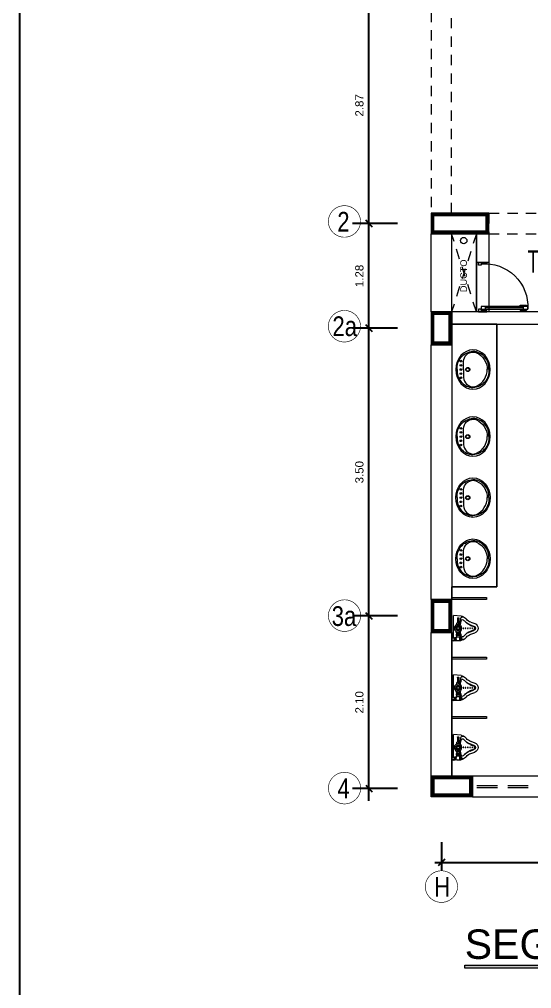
# Model space of a CAD drawing. Header units: millimetres. Extents: x 3354 to 3637, y 1117 to 1358.
# Drawn here: x 3560.66 to 3566.89, y 1134.94 to 1146.73 of the extents above; entities that cross this region are included whole.
import ezdxf

# ---------------------------------------------------------------- set-up
doc = ezdxf.new("R2010")
doc.units = ezdxf.units.MM
doc.linetypes.add('DASHED2', pattern=[0.375, 0.25, -0.125])
doc.linetypes.add('HIDDEN', pattern=[0.375, 0.25, -0.125])
for name, color, linetype, lineweight in [('APARAT. CORTE', 146, 'Continuous', 13), ('CASCO', 252, 'Continuous', 9), ('COTAS', 7, 'Continuous', 9), ('muros', 7, 'Continuous', 5), ('TABLERO', 122, 'Continuous', 25)]:
    doc.layers.add(name, color=color, linetype=linetype, lineweight=lineweight)
doc.layers.add('Efec-muebles', color=7, linetype='Continuous', lineweight=13, true_color=0x85826f)
doc.styles.add('1', font='arial.ttf')
doc.styles.add('2-SIETE', font='ARIALN.TTF', dxfattribs={"height": 0.07})
doc.styles.get("Standard").update_dxf_attribs({"font": 'arial.ttf'})
doc.styles.add('style1', font='arial.ttf')
doc.dimstyles.new('Esc  1  50', dxfattribs={"dimtxt": 0.1, "dimasz": 0.08, "dimexe": 0.2, "dimexo": 0.15, "dimgap": 0.065, "dimtad": 1, "dimzin": 4, "dimdsep": 46, "dimtxsty": 'Standard', "dimblk": 'OBLIQUE', "dimcen": 0.12, "dimdle": 0.15, "dimadec": 0, "dimazin": 0, "dimtfac": 1, "dimtix": 1, "dimtmove": 0, "dimatfit": 3, "dimldrblk": 'OBLIQUE', "dimfxl": 1, "dimarcsym": 0})

# ---------------------------------------------------------------- blocks, each defined once
blk = doc.blocks.new('16')
at = {"layer": 'Efec-muebles'}
for p, q in [((1291.457, 413.848), (1291.492, 413.848)), ((1291.457, 413.821), (1291.492, 413.821)), ((1291.521, 413.857), (1291.477, 413.862)), ((1291.477, 413.862), (1291.477, 413.848)), ((1291.477, 413.821), (1291.477, 413.547)), ((1291.492, 413.851), (1291.492, 413.817)), ((1291.492, 413.851), (1291.509, 413.851)), ((1291.492, 413.817), (1291.509, 413.817)), ((1291.494, 413.834), (1291.508, 413.834)), ((1291.509, 413.854), (1291.511, 413.854)), ((1291.509, 413.854), (1291.509, 413.814)), ((1291.511, 413.854), (1291.511, 413.814)), ((1291.514, 413.824), (1291.514, 413.808)), ((1291.555, 413.824), (1291.555, 413.808)), ((1291.557, 413.854), (1291.566, 413.854)), ((1291.557, 413.854), (1291.557, 413.814)), ((1291.566, 413.854), (1291.566, 413.814)), ((1291.573, 413.852), (1291.566, 413.853)), ((1291.566, 413.851), (1291.576, 413.851)), ((1291.566, 413.817), (1291.576, 413.817)), ((1291.568, 413.834), (1291.575, 413.834)), ((1291.576, 413.851), (1291.576, 413.817)), ((1291.509, 413.814), (1291.514, 413.814)), ((1291.512, 413.778), (1291.512, 413.793)), ((1291.557, 413.793), (1291.512, 413.793)), ((1291.557, 413.778), (1291.512, 413.778)), ((1291.512, 413.755), (1291.556, 413.755)), ((1291.512, 413.755), (1291.512, 413.745)), ((1291.514, 413.808), (1291.555, 413.808)), ((1291.514, 413.793), (1291.514, 413.808)), ((1291.519, 413.755), (1291.519, 413.778)), ((1291.534, 413.78), (1291.534, 413.79)), ((1291.55, 413.755), (1291.55, 413.778)), ((1291.554, 413.793), (1291.554, 413.808)), ((1291.555, 413.814), (1291.566, 413.814)), ((1291.556, 413.755), (1291.556, 413.745)), ((1291.557, 413.778), (1291.557, 413.793)), ((1291.679, 413.748), (1291.727, 413.73)), ((1291.686, 413.738), (1291.725, 413.724)), ((1291.688, 413.778), (1291.738, 413.761)), ((1291.513, 413.662), (1291.513, 413.659)), ((1291.523, 413.659), (1291.513, 413.659)), ((1291.519, 413.659), (1291.519, 413.641)), ((1291.549, 413.641), (1291.519, 413.641)), ((1291.519, 413.641), (1291.522, 413.639)), ((1291.547, 413.639), (1291.522, 413.639)), ((1291.526, 413.578), (1291.527, 413.635)), ((1291.527, 413.635), (1291.541, 413.635)), ((1291.543, 413.578), (1291.541, 413.635)), ((1291.546, 413.659), (1291.555, 413.659)), ((1291.549, 413.641), (1291.547, 413.639)), ((1291.549, 413.659), (1291.549, 413.641)), ((1291.555, 413.662), (1291.555, 413.659)), ((1291.679, 413.661), (1291.727, 413.678)), ((1291.686, 413.671), (1291.725, 413.684)), ((1291.688, 413.63), (1291.738, 413.648)), ((1291.573, 413.556), (1291.477, 413.547)), ((1291.526, 413.578), (1291.543, 413.578)), ((1291.526, 413.578), (1291.528, 413.576)), ((1291.528, 413.576), (1291.541, 413.576)), ((1291.543, 413.578), (1291.541, 413.576))]:
    blk.add_line(p, q, dxfattribs=at)
blk.add_lwpolyline([(1291.518, 413.695), (1291.534, 413.686), (1291.55, 413.695), (1291.55, 413.713), (1291.534, 413.723), (1291.518, 413.713)], close=True, dxfattribs=at)
for centre, radius in [((1291.534, 413.704), 0.0469), ((1291.534, 413.704), 0.03), ((1291.534, 413.704), 0.029), ((1291.534, 413.704), 0.016), ((1291.6, 413.704), 0.004), ((1291.626, 413.704), 0.004), ((1291.653, 413.704), 0.004), ((1291.679, 413.704), 0.004), ((1291.706, 413.704), 0.004), ((1291.732, 413.704), 0.004)]:
    blk.add_circle(centre, radius, dxfattribs=at)
for centre, radius, start, end in [((1291.515, 413.843), 0.0223, 157.5879, 202.4121), ((1291.515, 413.826), 0.0223, 157.5879, 202.4121), ((1291.487, 413.843), 0.0223, 337.5879, 22.4121), ((1291.487, 413.826), 0.0223, 337.5879, 22.4121), ((1291.534, 413.807), 0.0519, 63.7158, 116.2842), ((1292.426, 413.699), 0.866, 172.1991, 177.1156), ((1291.589, 413.843), 0.0223, 157.5879, 202.4121), ((1291.589, 413.826), 0.0223, 157.5879, 202.4121), ((1291.645, 413.814), 0.0773, 171.3259, 171.3813), ((1291.568, 413.802), 0.05, 71.61, 84.2894), ((1291.554, 413.843), 0.0223, 337.5879, 22.4121), ((1291.554, 413.826), 0.0223, 337.5879, 22.4121), ((1291.587, 413.823), 0.0185, 116.9779, 124.4727), ((1291.595, 413.806), 0.0366, 82.294, 116.9779), ((1291.548, 413.743), 0.112, 39.0743, 71.61), ((1291.523, 413.763), 0.0295, 67.5879, 112.4121), ((1291.523, 413.807), 0.0295, 247.5879, 292.4121), ((1291.53, 413.724), 0.0304, 97.8129, 124.2621), ((1291.546, 413.763), 0.0295, 67.5879, 112.4121), ((1291.546, 413.807), 0.0295, 247.5879, 292.4121), ((1291.539, 413.724), 0.0304, 55.7379, 82.1871), ((1292.161, 413.666), 0.603, 167.0681, 172.8144), ((1291.586, 413.796), 0.0133, 83.068, 158.0007), ((1291.581, 413.771), 0.0383, 60.0433, 79.9741), ((1291.548, 413.743), 0.08, 39.0743, 49.753), ((1291.721, 413.884), 0.143, 219.0743, 252.8922), ((1291.77, 413.929), 0.209, 220.3039, 246.3504), ((1291.721, 413.884), 0.111, 219.0743, 252.8922), ((1291.714, 413.704), 0.0223, 297.7111, 62.2889), ((1291.717, 413.704), 0.028, 289.6021, 70.3979), ((1291.717, 413.704), 0.06, 289.6021, 70.3979), ((1291.524, 413.686), 0.0275, 247.5879, 267.8858), ((1291.532, 413.64), 0.00754, 193.7683, 230.2425), ((1291.537, 413.64), 0.00754, 309.7575, 346.2317), ((1291.545, 413.686), 0.0275, 272.1142, 292.4121), ((1292.426, 413.709), 0.866, 182.8844, 188.3842), ((1292.161, 413.742), 0.603, 187.1856, 192.9319), ((1291.645, 413.594), 0.0773, 188.6187, 188.6741), ((1291.587, 413.586), 0.0185, 190.2142, 243.0221), ((1291.586, 413.612), 0.0133, 201.9993, 276.932), ((1291.548, 413.665), 0.112, 288.39, 320.9257), ((1291.581, 413.637), 0.0383, 280.0259, 299.9567), ((1291.548, 413.665), 0.08, 310.247, 320.9257), ((1291.77, 413.479), 0.209, 113.6496, 139.6961), ((1291.721, 413.524), 0.143, 107.1078, 133.2118), ((1291.721, 413.524), 0.111, 107.1078, 140.9257), ((1291.568, 413.606), 0.05, 275.7106, 288.39), ((1291.595, 413.602), 0.0366, 243.0221, 277.706)]:
    blk.add_arc(centre, radius, start, end, dxfattribs=at)
blk = doc.blocks.new('_Oblique')
at = {"color": 0, "linetype": 'ByBlock', "lineweight": -2}
blk.add_line((-0.5, -0.5), (0.5, 0.5), dxfattribs=at)
blk = doc.blocks.new('*D161')
at = {"layer": 'CASCO', "color": 0, "lineweight": -2, "transparency": 16777216}
for p, q in [((3565.79, 1136.72), (3565.79, 1136.371)), ((3569.041, 1136.72), (3569.041, 1136.371)), ((3565.71, 1136.471), (3569.121, 1136.471))]:
    blk.add_line(p, q, dxfattribs=at)
at = {"layer": 'Defpoints', "color": 0, "transparency": 16777216}
for p in [(3565.79, 1136.97), (3569.041, 1136.97), (3569.041, 1136.471)]:
    blk.add_point(p, dxfattribs=at)
at = {"layer": 'CASCO', "color": 0, "lineweight": -2, "transparency": 16777216, "xscale": 0.08, "yscale": 0.08, "zscale": 0.08, "rotation": 180}
blk.add_blockref('_Oblique', (3565.79, 1136.471), dxfattribs=at)
at = {"layer": 'CASCO', "color": 0, "lineweight": -2, "transparency": 16777216, "xscale": 0.08, "yscale": 0.08, "zscale": 0.08}
blk.add_blockref('_Oblique', (3569.041, 1136.471), dxfattribs=at)
at = {"layer": 'CASCO', "color": 0, "lineweight": 5, "transparency": 16777216, "insert": (3567.416, 1136.587), "char_height": 0.1, "attachment_point": 5}
blk.add_mtext('3.25', dxfattribs=at)
blk = doc.blocks.new('puerta.90')
for p, q in [((-0.749, 0.05), (-0.749, 0.1)), ((-0.749, 0.072), (-0.05, 0.072)), ((-0.05, 0.05), (-0.05, 0.1))]:
    blk.add_line(p, q)
for points in [[(-0.075, 0.875), (0.025, 0.875), (0.025, 0.85), (0.075, 0.85), (0.075, 0.9), (-0.075, 0.9)], [(0.025, 0.05), (-0.824, 0.05), (-0.824, 0.1), (0.025, 0.1)], [(-0.796, 0.108), (-0.762, 0.108), (-0.762, 0.103), (-0.796, 0.103)], [(-0.796, 0.042), (-0.762, 0.042), (-0.762, 0.047), (-0.796, 0.047)], [(-0.075, 0.025), (0.025, 0.025), (0.025, 0.05), (0.075, 0.05), (0.075, 0), (-0.075, 0)]]:
    blk.add_lwpolyline(points, close=True)
for points in [[(-0.687, 0.124), (-0.797, 0.124), (-0.807, 0.114), (-0.807, 0.111), (-0.702, 0.111, 0.523954), (-0.687, 0.119)], [(-0.687, 0.026), (-0.797, 0.026), (-0.807, 0.036), (-0.807, 0.039), (-0.702, 0.039, -0.523954), (-0.687, 0.031)]]:
    blk.add_lwpolyline(points, format="xyb", close=True)
blk.add_arc((-0.043, 0.096), 0.782, 85.044, 183.3395)
blk = doc.blocks.new('*D164')
at = {"layer": 'CASCO', "color": 0, "lineweight": -2, "transparency": 16777216}
for p, q in [((3564.909, 1137.222), (3564.909, 1139.621)), ((3565.255, 1139.471), (3564.709, 1139.471)), ((3565.255, 1137.372), (3564.709, 1137.372))]:
    blk.add_line(p, q, dxfattribs=at)
at = {"layer": 'Defpoints', "color": 0, "transparency": 16777216}
for p in [(3564.909, 1139.471), (3565.405, 1139.471), (3565.405, 1137.372)]:
    blk.add_point(p, dxfattribs=at)
at = {"layer": 'CASCO', "color": 0, "lineweight": -2, "transparency": 16777216, "xscale": 0.08, "yscale": 0.08, "zscale": 0.08}
for p, rotation in [((3564.909, 1139.471), 90), ((3564.909, 1137.372), 270)]:
    blk.add_blockref('_Oblique', p, dxfattribs=dict(at, rotation=rotation))
at = {"layer": 'CASCO', "color": 0, "transparency": 16777216, "insert": (3564.793, 1138.421), "char_height": 0.1, "attachment_point": 5, "rotation": 90}
blk.add_mtext('2.10', dxfattribs=at)
blk = doc.blocks.new('*D165')
at = {"layer": 'CASCO', "color": 0, "lineweight": -2, "transparency": 16777216}
for p, q in [((3564.909, 1139.321), (3564.909, 1143.122)), ((3565.255, 1142.972), (3564.709, 1142.972)), ((3565.255, 1139.471), (3564.709, 1139.471))]:
    blk.add_line(p, q, dxfattribs=at)
at = {"layer": 'Defpoints', "color": 0, "transparency": 16777216}
for p in [(3564.909, 1142.972), (3565.405, 1142.972), (3565.405, 1139.471)]:
    blk.add_point(p, dxfattribs=at)
at = {"layer": 'CASCO', "color": 0, "lineweight": -2, "transparency": 16777216, "xscale": 0.08, "yscale": 0.08, "zscale": 0.08}
for p, rotation in [((3564.909, 1142.972), 90), ((3564.909, 1139.471), 270)]:
    blk.add_blockref('_Oblique', p, dxfattribs=dict(at, rotation=rotation))
at = {"layer": 'CASCO', "color": 0, "transparency": 16777216, "insert": (3564.793, 1141.221), "char_height": 0.1, "attachment_point": 5, "rotation": 90}
blk.add_mtext('3.50', dxfattribs=at)
blk = doc.blocks.new('*D166')
at = {"layer": 'CASCO', "color": 0, "lineweight": -2, "transparency": 16777216}
for p, q in [((3564.909, 1144.097), (3564.909, 1147.272)), ((3565.255, 1147.122), (3564.709, 1147.122)), ((3565.255, 1144.247), (3564.709, 1144.247))]:
    blk.add_line(p, q, dxfattribs=at)
at = {"layer": 'Defpoints', "color": 0, "transparency": 16777216}
for p in [(3564.909, 1147.122), (3565.405, 1147.122), (3565.405, 1144.247)]:
    blk.add_point(p, dxfattribs=at)
at = {"layer": 'CASCO', "color": 0, "lineweight": -2, "transparency": 16777216, "xscale": 0.08, "yscale": 0.08, "zscale": 0.08}
for p, rotation in [((3564.909, 1147.122), 90), ((3564.909, 1144.247), 270)]:
    blk.add_blockref('_Oblique', p, dxfattribs=dict(at, rotation=rotation))
at = {"layer": 'CASCO', "color": 0, "transparency": 16777216, "insert": (3564.793, 1145.684), "char_height": 0.1, "attachment_point": 5, "rotation": 90}
blk.add_mtext('2.87', dxfattribs=at)
blk = doc.blocks.new('*D167')
at = {"layer": 'CASCO', "color": 0, "lineweight": -2, "transparency": 16777216}
for p, q in [((3564.909, 1142.822), (3564.909, 1144.397)), ((3565.255, 1144.247), (3564.709, 1144.247)), ((3565.255, 1142.972), (3564.709, 1142.972))]:
    blk.add_line(p, q, dxfattribs=at)
at = {"layer": 'Defpoints', "color": 0, "transparency": 16777216}
for p in [(3564.909, 1144.247), (3565.405, 1144.247), (3565.405, 1142.972)]:
    blk.add_point(p, dxfattribs=at)
at = {"layer": 'CASCO', "color": 0, "lineweight": -2, "transparency": 16777216, "xscale": 0.08, "yscale": 0.08, "zscale": 0.08}
for p, rotation in [((3564.909, 1144.247), 90), ((3564.909, 1142.972), 270)]:
    blk.add_blockref('_Oblique', p, dxfattribs=dict(at, rotation=rotation))
at = {"layer": 'CASCO', "color": 0, "transparency": 16777216, "insert": (3564.793, 1143.609), "char_height": 0.1, "attachment_point": 5, "rotation": 90}
blk.add_mtext('1.28', dxfattribs=at)

msp = doc.modelspace()

# ---------------------------------------------------------------- hatches: boundary and pattern name
at = {"layer": 'muros', "ltscale": 2}
msp.add_hatch(color=7, dxfattribs=at).paths.add_polyline_path([(3576.784, 1135.188), (3566.073, 1135.188), (3566.073, 1135.224), (3576.784, 1135.224)])

# ---------------------------------------------------------------- linework, layer by layer
at = {"ltscale": 2}
msp.add_lwpolyline([(3560.658, 1116.841), (3602.94, 1116.841), (3602.94, 1152.897), (3560.658, 1152.897)], close=True, dxfattribs=at)
at = {"layer": 'CASCO', "color": 251, "linetype": 'HIDDEN', "lineweight": 5, "ltscale": 0.5}
for p, q in [((3566.216, 1144.122), (3565.914, 1143.172)), ((3566.216, 1143.171), (3565.914, 1144.122))]:
    msp.add_line(p, q, dxfattribs=at)
at = {"layer": 'CASCO'}
msp.add_line((3566.216, 1144.122), (3566.216, 1143.171), dxfattribs=at)
at = {"layer": 'CASCO', "lineweight": 5}
for p, q in [((3566.366, 1144.122), (3566.366, 1143.171)), ((3566.466, 1143.021), (3566.466, 1139.826)), ((3565.916, 1139.826), (3566.466, 1139.826)), ((3566.167, 1137.272), (3568.917, 1137.272))]:
    msp.add_line(p, q, dxfattribs=at)
at = {"layer": 'CASCO', "color": 251, "linetype": 'HIDDEN', "lineweight": 5, "ltscale": 0.5}
for points in [[(3565.914, 1147.272), (3565.666, 1147.272), (3565.666, 1144.372), (3565.914, 1144.372)], [(3575.718, 1144.371), (3566.366, 1144.37), (3566.366, 1144.122), (3575.718, 1144.123)]]:
    msp.add_lwpolyline(points, close=True, dxfattribs=at)
at = {"layer": 'CASCO', "ltscale": 2, "const_width": 0.0076}
for points in [[(3564.807, 1144.267, -0.951688), (3564.414, 1144.267, -1)], [(3564.807, 1142.992, -0.951688), (3564.414, 1142.992, -1)], [(3564.809, 1139.471, -0.951688), (3564.415, 1139.471, -1)], [(3564.809, 1137.372, -0.951688), (3564.415, 1137.372, -1)], [(3565.987, 1136.174, -0.951688), (3565.593, 1136.174, -1)]]:
    msp.add_lwpolyline(points, format="xyb", close=True, dxfattribs=at)
at = {"layer": 'CASCO', "lineweight": 5}
for points in [[(3566.366, 1144.372), (3565.666, 1144.372), (3565.666, 1144.122), (3566.366, 1144.122)], [(3566.366, 1143.171), (3566.216, 1143.171), (3566.216, 1144.122), (3566.366, 1144.122)], [(3566.216, 1144.122), (3566.366, 1144.122), (3566.366, 1143.771), (3566.216, 1143.771)], [(3565.666, 1142.772), (3565.915, 1142.772), (3565.915, 1143.172), (3565.666, 1143.172)], [(3565.916, 1139.826), (3566.466, 1139.826), (3566.466, 1143.021), (3567.917, 1143.021), (3567.917, 1143.171), (3568.917, 1143.171), (3568.917, 1142.771), (3569.016, 1142.771), (3569.016, 1139.671), (3568.918, 1139.671), (3568.918, 1139.271), (3569.016, 1139.271), (3569.016, 1137.522), (3565.917, 1137.522), (3565.917, 1137.522), (3565.917, 1139.826), (3566.466, 1139.826)], [(3566.338, 1139.672), (3565.916, 1139.672), (3565.916, 1139.697), (3566.338, 1139.697)], [(3565.914, 1139.671), (3565.666, 1139.671), (3565.666, 1139.271), (3565.914, 1139.271)], [(3566.338, 1138.947), (3565.916, 1138.947), (3565.916, 1138.972), (3566.338, 1138.972)], [(3566.338, 1138.222), (3565.916, 1138.222), (3565.916, 1138.247), (3566.338, 1138.247)], [(3566.167, 1137.272), (3565.667, 1137.272), (3565.667, 1137.522), (3566.167, 1137.522)]]:
    msp.add_lwpolyline(points, close=True, dxfattribs=at)
at = {"layer": 'CASCO', "const_width": 0.04}
for points in [[(3566.346, 1144.352), (3565.686, 1144.352), (3565.686, 1144.142), (3566.346, 1144.142)], [(3565.686, 1142.792), (3565.895, 1142.792), (3565.895, 1143.152), (3565.686, 1143.152)], [(3565.895, 1139.651), (3565.686, 1139.651), (3565.686, 1139.291), (3565.895, 1139.291)], [(3566.147, 1137.292), (3565.687, 1137.292), (3565.687, 1137.502), (3566.147, 1137.502)]]:
    msp.add_lwpolyline(points, close=True, dxfattribs=at)
at = {"layer": 'CASCO'}
for points in [[(3565.666, 1144.122), (3565.914, 1144.122), (3565.914, 1143.172), (3565.666, 1143.172)], [(3567.717, 1143.021), (3567.717, 1143.171), (3565.914, 1143.171), (3565.914, 1143.021)], [(3567.717, 1143.171), (3565.915, 1143.171), (3565.915, 1143.021), (3567.717, 1143.021)], [(3565.916, 1139.671), (3565.666, 1139.671), (3565.666, 1142.772), (3565.916, 1142.772)], [(3565.666, 1139.271), (3565.916, 1139.271), (3565.917, 1137.522), (3565.667, 1137.522)], [(3565.666, 1139.271), (3565.916, 1139.271), (3565.917, 1137.522), (3565.667, 1137.522)]]:
    msp.add_lwpolyline(points, close=True, dxfattribs=at)
at = {"layer": 'CASCO', "ltscale": 2}
msp.add_lwpolyline([(3565.917, 1139.826), (3566.466, 1139.826), (3566.466, 1143.021), (3565.917, 1143.021)], close=True, dxfattribs=at)
at = {"layer": 'CASCO', "linetype": 'DASHED2', "lineweight": 5}
for points in [[(3566.222, 1137.409), (3568.917, 1137.409)], [(3566.222, 1137.386), (3568.917, 1137.386)]]:
    msp.add_lwpolyline(points, dxfattribs=at)
at = {"layer": 'CASCO', "lineweight": 5}
msp.add_circle((3566.061, 1144.038), 0.0395, dxfattribs=at)
at = {"layer": 'COTAS'}
msp.add_lwpolyline([(3576.784, 1135.188), (3566.073, 1135.188), (3566.073, 1135.224), (3576.784, 1135.224)], close=True, dxfattribs=at)
at = {"layer": 'Efec-muebles', "lineweight": 5}
for p, q in [((3566.058, 1142.47), (3566.058, 1142.567)), ((3566.058, 1142.47), (3566.059, 1142.373)), ((3566.058, 1141.654), (3566.058, 1141.75)), ((3566.058, 1141.654), (3566.059, 1141.557)), ((3566.058, 1140.911), (3566.059, 1141.008)), ((3566.058, 1140.911), (3566.058, 1140.814)), ((3566.058, 1140.168), (3566.059, 1140.265)), ((3566.058, 1140.168), (3566.058, 1140.071))]:
    msp.add_line(p, q, dxfattribs=at)
for points in [[(3565.982, 1142.47, -0.434442), (3566.174, 1142.69, -1.298987)], [(3566.058, 1142.567, -0.400033), (3566.179, 1142.683, -0.108175), (3566.216, 1142.675, -0.296015), (3566.347, 1142.47, 3.713633)], [(3566.367, 1142.47, 0.434442), (3566.174, 1142.69, 1.298987)], [(3565.982, 1142.47, 0.434442), (3566.174, 1142.25, 1.298987)], [(3566.059, 1142.373, 0.400033), (3566.181, 1142.259, 0.108175), (3566.218, 1142.268, 0.296015), (3566.347, 1142.473, -3.713633)], [(3566.367, 1142.47, -0.434442), (3566.174, 1142.25, -1.298987)], [(3565.982, 1141.654, -0.434442), (3566.174, 1141.874, -1.298987)], [(3566.058, 1141.75, -0.400033), (3566.179, 1141.866, -0.108175), (3566.216, 1141.858, -0.296015), (3566.347, 1141.654, 3.713633)], [(3566.367, 1141.654, 0.434442), (3566.174, 1141.874, 1.298987)], [(3565.982, 1141.654, 0.434442), (3566.174, 1141.434, 1.298987)], [(3566.059, 1141.557, 0.400033), (3566.181, 1141.442, 0.108175), (3566.218, 1141.451, 0.296015), (3566.347, 1141.657, -3.713633)], [(3566.367, 1141.654, -0.434442), (3566.174, 1141.434, -1.298987)], [(3565.982, 1140.911, -0.434442), (3566.174, 1141.131, -1.298987)], [(3566.059, 1141.008, -0.400033), (3566.181, 1141.122, -0.108175), (3566.218, 1141.113, -0.296015), (3566.347, 1140.908, 3.713633)], [(3566.367, 1140.911, 0.434442), (3566.174, 1141.131, 1.298987)], [(3565.982, 1140.911, 0.434442), (3566.174, 1140.691, 1.298987)], [(3566.058, 1140.814, 0.400033), (3566.179, 1140.698, 0.108175), (3566.216, 1140.706, 0.296015), (3566.347, 1140.911, -3.713633)], [(3566.367, 1140.911, -0.434442), (3566.174, 1140.691, -1.298987)], [(3565.982, 1140.168, -0.434442), (3566.174, 1140.388, -1.298987)], [(3566.367, 1140.168, 0.434442), (3566.174, 1140.388, 1.298987)], [(3566.059, 1140.265, -0.400033), (3566.181, 1140.379, -0.108175), (3566.218, 1140.37, -0.296015), (3566.347, 1140.165, 3.713633)], [(3565.982, 1140.168, 0.434442), (3566.174, 1139.948, 1.298987)], [(3566.058, 1140.071, 0.400033), (3566.179, 1139.955, 0.108175), (3566.216, 1139.963, 0.296015), (3566.347, 1140.168, -3.713633)], [(3566.367, 1140.168, -0.434442), (3566.174, 1139.948, -1.298987)]]:
    msp.add_lwpolyline(points, format="xyb", dxfattribs=at)
for centre, radius in [((3566.027, 1142.572), 0.01), ((3566.027, 1142.521), 0.01), ((3566.027, 1142.47), 0.01), ((3566.027, 1142.419), 0.01), ((3566.111, 1142.47), 0.025), ((3566.111, 1142.47), 0.02), ((3566.027, 1142.369), 0.01), ((3566.027, 1141.755), 0.01), ((3566.027, 1141.705), 0.01), ((3566.027, 1141.654), 0.01), ((3566.027, 1141.603), 0.01), ((3566.027, 1141.552), 0.01), ((3566.111, 1141.654), 0.025), ((3566.111, 1141.654), 0.02), ((3566.027, 1141.012), 0.01), ((3566.027, 1140.962), 0.01), ((3566.027, 1140.911), 0.01), ((3566.027, 1140.86), 0.01), ((3566.111, 1140.911), 0.025), ((3566.111, 1140.911), 0.02), ((3566.027, 1140.809), 0.01), ((3566.027, 1140.269), 0.01), ((3566.027, 1140.219), 0.01), ((3566.027, 1140.168), 0.01), ((3566.111, 1140.168), 0.025), ((3566.111, 1140.168), 0.02), ((3566.027, 1140.117), 0.01), ((3566.027, 1140.066), 0.01)]:
    msp.add_circle(centre, radius, dxfattribs=at)
at = {"layer": 'Efec-muebles', "lineweight": 5, "extrusion": (0, 0, -1)}
for centre in [(3566.174, 1142.47), (3566.174, 1141.654)]:
    msp.add_ellipse(centre, major_axis=(0, -0.24), ratio=0.864583, dxfattribs=at)
at = {"layer": 'Efec-muebles', "lineweight": 5}
for centre in [(3566.174, 1140.911), (3566.174, 1140.168)]:
    msp.add_ellipse(centre, major_axis=(0, 0.24), ratio=0.864583, dxfattribs=at)

# ---------------------------------------------------------------- block references
at = {"layer": 'APARAT. CORTE', "lineweight": 5, "xscale": -1, "rotation": 180}
for p in [(2274.459, 1553.026), (2274.459, 1552.301), (2274.459, 1551.576)]:
    msp.add_blockref('16', p, dxfattribs=at)
at = {"layer": 'CASCO', "xscale": -0.6666666956003634, "yscale": 0.6666666956003634, "zscale": 0.6666666956003634}
msp.add_blockref('puerta.90', (3566.291, 1143.171), dxfattribs=at)

# ---------------------------------------------------------------- texts
at = {"layer": 'CASCO', "style": 'style1', "width": 0.8}
for s, p in [('2', (3564.524, 1144.148)), ('2a', (3564.465, 1142.877)), ('3a', (3564.456, 1139.35)), ('4', (3564.526, 1137.254)), ('H', (3565.703, 1136.057))]:
    msp.add_text(s, height=0.24, dxfattribs=at).set_placement(p)
at = {"layer": 'CASCO', "lineweight": 5, "insert": (3566.02, 1143.61), "char_height": 0.08, "width": 1.79822, "attachment_point": 2, "rotation": 90, "style": '1'}
msp.add_mtext('\\A1;DUCTO', dxfattribs=at)
at = {"layer": 'COTAS', "style": '1'}
msp.add_text('SEGUNDO NIVEL - ESCALERA PABELLON "A"', height=0.35785, dxfattribs=at).set_placement((3566.073, 1135.299))
at = {"layer": 'TABLERO', "style": '2-SIETE', "width": 0.7}
msp.add_text('TD-PB-ESC1', height=0.2733, rotation=359.9827, dxfattribs=at).set_placement((3566.838, 1143.648, 0.112))

# ---------------------------------------------------------------- dimensions: what is measured, and where the dimension line sits
at = {"layer": 'CASCO'}
for base, p1, p2, picture, middle in [((3564.9089988, 1147.1219719), (3565.404574, 1144.246972), (3565.404574, 1147.1219719), '*D166', (3564.7929415, 1145.6844719)), ((3564.909, 1144.247), (3565.4046, 1142.9716), (3565.4046, 1144.247), '*D167', (3564.7929, 1143.6093)), ((3564.909, 1142.972), (3565.405, 1139.471), (3565.405, 1142.972), '*D165', (3564.793, 1141.221)), ((3564.909, 1139.471), (3565.405, 1137.372), (3565.405, 1139.471), '*D164', (3564.793, 1138.421))]:
    dim = msp.add_linear_dim(base=base, p1=p1, p2=p2, angle=270, dimstyle='Esc  1  50', dxfattribs=at)
    dim.commit()
    dim.dimension.update_dxf_attribs({"geometry": picture, "text_midpoint": middle})
at = {"layer": 'CASCO', "lineweight": 5}
dim = msp.add_linear_dim(base=(3569.041, 1136.471), p1=(3565.79, 1136.97), p2=(3569.041, 1136.97), angle=180, dimstyle='Esc  1  50', override={"dimexe": 0.1, "dimexo": 0.25, "dimdle": 0.08}, dxfattribs=at)
dim.commit()
dim.dimension.update_dxf_attribs({"geometry": '*D161', "text_midpoint": (3567.416, 1136.587)})

doc.saveas('drawing.dxf')
